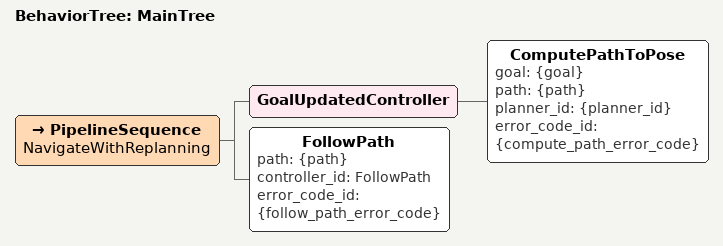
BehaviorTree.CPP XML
<root main_tree_to_execute="MainTree">
  <BehaviorTree ID="MainTree">
    <PipelineSequence name="NavigateWithReplanning">
      <GoalUpdatedController>
        <ComputePathToPose goal="{goal}" path="{path}" planner_id="{planner_id}" error_code_id="{compute_path_error_code}"/>
      </GoalUpdatedController>
      <FollowPath path="{path}"  controller_id="FollowPath" error_code_id="{follow_path_error_code}"/>
    </PipelineSequence>
  </BehaviorTree>
</root>
